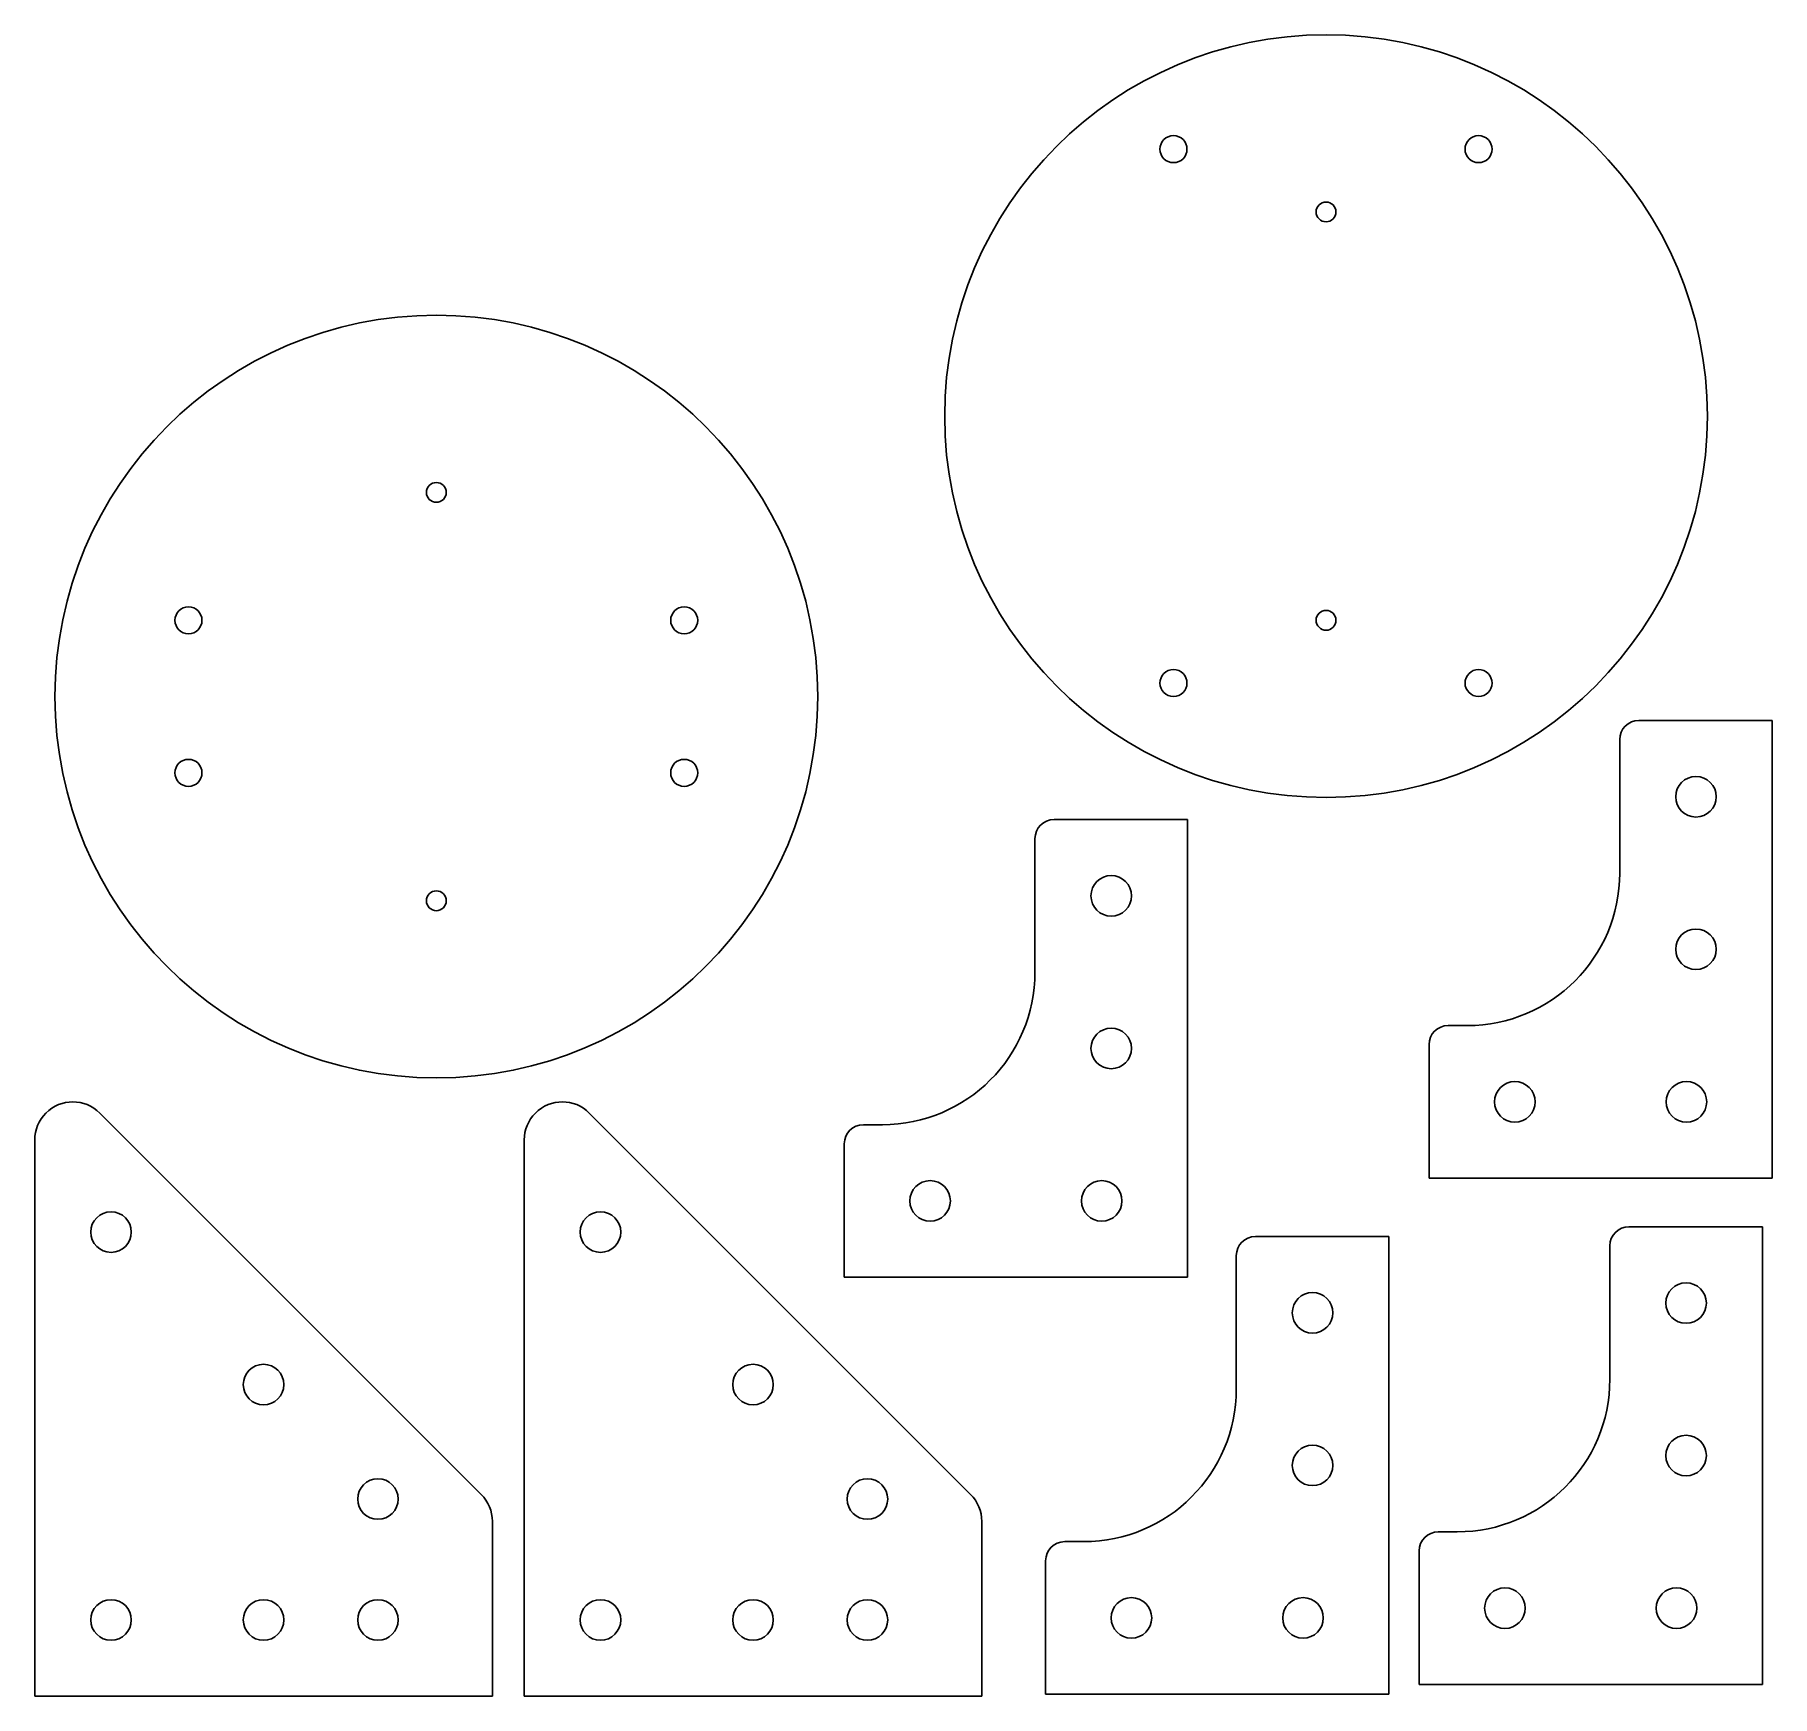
# Model space of a CAD drawing. Header units: inches. Extents: x 0.4 to 11.7, y 0.4 to 11.2.
import ezdxf

# ---------------------------------------------------------------- set-up
doc = ezdxf.new("R2010")
doc.units = ezdxf.units.IN
doc.layers.add('Page_1', color=7, linetype='CONTINUOUS')

msp = doc.modelspace()

# ---------------------------------------------------------------- linework, layer by layer
at = {"layer": 'Page_1', "color": 7}
for points in [[(7.908605, 10.493488)], [(9.9086, 10.493488)], [(8.885061, 10.082072)], [(11.320097, 8.743492)], [(3.052423, 8.243577)], [(1.450955, 7.404995)], [(4.700947, 7.404995)], [(8.885061, 7.404912)], [(7.908605, 6.993496)], [(9.9086, 6.993496)], [(5.487459, 6.904997)], [(1.450955, 6.404998)], [(4.700947, 6.404998)], [(11.378499, 6.248345)], [(7.545051, 5.598694)], [(3.052423, 5.566417)], [(11.378499, 5.248348)], [(7.545051, 4.598697)], [(10.191002, 4.24835)], [(11.315999, 4.24835)], [(6.357554, 3.598699)], [(7.482551, 3.598699)], [(0.987731, 3.394797)], [(4.196601, 3.394797)], [(8.864811, 2.865396)], [(11.313541, 2.929534)], [(1.987731, 2.3948)], [(5.196598, 2.3948)], [(8.864811, 1.865398)], [(11.313541, 1.929537)], [(2.737729, 1.644801)], [(5.946596, 1.644801)], [(10.126044, 0.929538)], [(11.251041, 0.929538)], [(0.987731, 0.851913)], [(1.987731, 0.851913)], [(2.737729, 0.851913)], [(4.196601, 0.851913)], [(5.196598, 0.851913)], [(5.946596, 0.851913)], [(7.677314, 0.865405)], [(8.802311, 0.865405)]]:
    msp.add_lwpolyline(points, close=True, dxfattribs=at)
for points in [[(11.745498, 6.748344), (10.870501, 6.748344)], [(11.745498, 3.748352), (11.745498, 6.748344)], [(10.745501, 6.623345), (10.745501, 5.748347)], [(7.91205, 6.098693), (7.037052, 6.098693)], [(7.91205, 3.098701), (7.91205, 6.098693)], [(6.912052, 5.973693), (6.912052, 5.098696)], [(9.745503, 4.748349), (9.620504, 4.748349)], [(9.495504, 4.62335), (9.495504, 3.748352)], [(3.281506, 1.675135), (0.781512, 4.175128)], [(6.490373, 1.675135), (3.990379, 4.175128)], [(0.354732, 3.998351), (0.354732, 0.351916)], [(3.563602, 3.998351), (3.563602, 0.351916)], [(5.912055, 4.098698), (5.787055, 4.098698)], [(5.662055, 3.973698), (5.662055, 3.098701)], [(9.495504, 3.748352), (11.745498, 3.748352)], [(11.68054, 3.429533), (10.805542, 3.429533)], [(11.68054, 0.429539), (11.68054, 3.429532)], [(9.23181, 3.365394), (8.356812, 3.365394)], [(9.23181, 0.365406), (9.23181, 3.365399)], [(10.680543, 3.304533), (10.680543, 2.429536)], [(8.231813, 3.240395), (8.231813, 2.365397)], [(5.662055, 3.098701), (7.91205, 3.098701)], [(3.354728, 0.351914), (3.354728, 1.498356)], [(6.563595, 0.351914), (6.563595, 1.498356)], [(9.680545, 1.429538), (9.555546, 1.429538)], [(7.231815, 1.365404), (7.106816, 1.365404)], [(9.430546, 1.304537), (9.430546, 0.429539)], [(6.981816, 1.240404), (6.981816, 0.365406)], [(0.354732, 0.351914), (3.354725, 0.351914)], [(3.563602, 0.351914), (6.563595, 0.351914)], [(6.981816, 0.365406), (9.23181, 0.365406)], [(9.430546, 0.429539), (11.68054, 0.429539)]]:
    msp.add_lwpolyline(points, dxfattribs=at)
for points in [[(8.820103, 11.243486), (7.439398, 11.243486), (6.320109, 10.124197), (6.320109, 8.743492)], [(11.320097, 8.743492), (11.320097, 10.124197), (10.200808, 11.243486), (8.820103, 11.243486)], [(7.820105, 10.581987), (7.771231, 10.581987), (7.731606, 10.542363), (7.731606, 10.493488)], [(7.731606, 10.493488), (7.731606, 10.444613), (7.771231, 10.404988), (7.820105, 10.404988)], [(7.908605, 10.493488), (7.908605, 10.542363), (7.86898, 10.581987), (7.820105, 10.581987)], [(7.820105, 10.404988), (7.86898, 10.404988), (7.908605, 10.444613), (7.908605, 10.493488)], [(9.8201, 10.581987), (9.771226, 10.581987), (9.731601, 10.542363), (9.731601, 10.493488)], [(9.731601, 10.493488), (9.731601, 10.444613), (9.771226, 10.404988), (9.8201, 10.404988)], [(9.9086, 10.493488), (9.9086, 10.542363), (9.868975, 10.581987), (9.8201, 10.581987)], [(9.8201, 10.404988), (9.868975, 10.404988), (9.9086, 10.444613), (9.9086, 10.493488)], [(8.820103, 10.14703), (8.784228, 10.14703), (8.755145, 10.117947), (8.755145, 10.082072)], [(8.885061, 10.082072), (8.885061, 10.117947), (8.855978, 10.14703), (8.820103, 10.14703)], [(8.755145, 10.082072), (8.755145, 10.046197), (8.784228, 10.017114), (8.820103, 10.017114)], [(8.820103, 10.017114), (8.855978, 10.017114), (8.885061, 10.046197), (8.885061, 10.082072)], [(2.987465, 9.40499), (1.60676, 9.40499), (0.487471, 8.285702), (0.487471, 6.904997)], [(5.487459, 6.904997), (5.487459, 8.285702), (4.36817, 9.40499), (2.987465, 9.40499)], [(6.320109, 8.743492), (6.320109, 7.362787), (7.439398, 6.243498), (8.820103, 6.243498)], [(8.820103, 6.243498), (10.200808, 6.243498), (11.320097, 7.362787), (11.320097, 8.743492)], [(2.987465, 8.308535), (2.95159, 8.308535), (2.922507, 8.279452), (2.922507, 8.243577)], [(2.922507, 8.243577), (2.922507, 8.207702), (2.95159, 8.178618), (2.987465, 8.178618)], [(3.052423, 8.243577), (3.052423, 8.279452), (3.02334, 8.308535), (2.987465, 8.308535)], [(2.987465, 8.178618), (3.02334, 8.178618), (3.052423, 8.207702), (3.052423, 8.243577)], [(1.362455, 7.493495), (1.31358, 7.493495), (1.273955, 7.45387), (1.273955, 7.404995)], [(1.273955, 7.404995), (1.273955, 7.35612), (1.31358, 7.316496), (1.362455, 7.316496)], [(1.450955, 7.404995), (1.450955, 7.45387), (1.41133, 7.493495), (1.362455, 7.493495)], [(1.362455, 7.316496), (1.41133, 7.316496), (1.450955, 7.35612), (1.450955, 7.404995)], [(4.612447, 7.493495), (4.563572, 7.493495), (4.523947, 7.45387), (4.523947, 7.404995)], [(4.523947, 7.404995), (4.523947, 7.35612), (4.563572, 7.316496), (4.612447, 7.316496)], [(4.700947, 7.404995), (4.700947, 7.45387), (4.661322, 7.493495), (4.612447, 7.493495)], [(4.612447, 7.316496), (4.661322, 7.316496), (4.700947, 7.35612), (4.700947, 7.404995)], [(8.820103, 7.46987), (8.784228, 7.46987), (8.755145, 7.440787), (8.755145, 7.404912)], [(8.755145, 7.404912), (8.755145, 7.369037), (8.784228, 7.339954), (8.820103, 7.339954)], [(8.885061, 7.404912), (8.885061, 7.440787), (8.855978, 7.46987), (8.820103, 7.46987)], [(8.820103, 7.339954), (8.855978, 7.339954), (8.885061, 7.369037), (8.885061, 7.404912)], [(7.820105, 7.081996), (7.771231, 7.081996), (7.731606, 7.042371), (7.731606, 6.993496)], [(7.908605, 6.993496), (7.908605, 7.042371), (7.86898, 7.081996), (7.820105, 7.081996)], [(9.8201, 7.081996), (9.771226, 7.081996), (9.731601, 7.042371), (9.731601, 6.993496)], [(9.9086, 6.993496), (9.9086, 7.042371), (9.868975, 7.081996), (9.8201, 7.081996)], [(7.731606, 6.993496), (7.731606, 6.944622), (7.771231, 6.904997), (7.820105, 6.904997)], [(7.820105, 6.904997), (7.86898, 6.904997), (7.908605, 6.944622), (7.908605, 6.993496)], [(9.731601, 6.993496), (9.731601, 6.944622), (9.771226, 6.904997), (9.8201, 6.904997)], [(9.8201, 6.904997), (9.868975, 6.904997), (9.9086, 6.944622), (9.9086, 6.993496)], [(0.487471, 6.904997), (0.487471, 5.524292), (1.60676, 4.405003), (2.987465, 4.405003)], [(2.987465, 4.405003), (4.36817, 4.405003), (5.487459, 5.524292), (5.487459, 6.904997)], [(10.870501, 6.748344), (10.801459, 6.748344), (10.745501, 6.692386), (10.745501, 6.623345)], [(1.362455, 6.493498), (1.31358, 6.493498), (1.273955, 6.453873), (1.273955, 6.404998)], [(1.450955, 6.404998), (1.450955, 6.453873), (1.41133, 6.493498), (1.362455, 6.493498)], [(4.612447, 6.493498), (4.563572, 6.493498), (4.523947, 6.453873), (4.523947, 6.404998)], [(4.700947, 6.404998), (4.700947, 6.453873), (4.661322, 6.493498), (4.612447, 6.493498)], [(1.273955, 6.404998), (1.273955, 6.356123), (1.31358, 6.316498), (1.362455, 6.316498)], [(1.362455, 6.316498), (1.41133, 6.316498), (1.450955, 6.356123), (1.450955, 6.404998)], [(4.523947, 6.404998), (4.523947, 6.356123), (4.563572, 6.316498), (4.612447, 6.316498)], [(4.612447, 6.316498), (4.661322, 6.316498), (4.700947, 6.356123), (4.700947, 6.404998)], [(11.2455, 6.381345), (11.172042, 6.381345), (11.1125, 6.321804), (11.1125, 6.248345)], [(11.378499, 6.248345), (11.378499, 6.321804), (11.318958, 6.381345), (11.2455, 6.381345)], [(11.1125, 6.248345), (11.1125, 6.174887), (11.172042, 6.115346), (11.2455, 6.115346)], [(11.2455, 6.115346), (11.318958, 6.115346), (11.378499, 6.174887), (11.378499, 6.248345)], [(7.037052, 6.098693), (6.96801, 6.098693), (6.912052, 6.042735), (6.912052, 5.973693)], [(7.412051, 5.731694), (7.338593, 5.731694), (7.279051, 5.672152), (7.279051, 5.598694)], [(7.545051, 5.598694), (7.545051, 5.672152), (7.485509, 5.731694), (7.412051, 5.731694)], [(9.745503, 4.748349), (10.29778, 4.748349), (10.745501, 5.196056), (10.745501, 5.748347)], [(2.987465, 5.631375), (2.95159, 5.631375), (2.922507, 5.602292), (2.922507, 5.566417)], [(3.052423, 5.566417), (3.052423, 5.602292), (3.02334, 5.631375), (2.987465, 5.631375)], [(7.279051, 5.598694), (7.279051, 5.525236), (7.338593, 5.465695), (7.412051, 5.465695)], [(7.412051, 5.465695), (7.485509, 5.465695), (7.545051, 5.525236), (7.545051, 5.598694)], [(2.922507, 5.566417), (2.922507, 5.530542), (2.95159, 5.501458), (2.987465, 5.501458)], [(2.987465, 5.501458), (3.02334, 5.501458), (3.052423, 5.530542), (3.052423, 5.566417)], [(11.2455, 5.381348), (11.172042, 5.381348), (11.1125, 5.321806), (11.1125, 5.248348)], [(11.378499, 5.248348), (11.378499, 5.321806), (11.318958, 5.381348), (11.2455, 5.381348)], [(11.1125, 5.248348), (11.1125, 5.17489), (11.172042, 5.115348), (11.2455, 5.115348)], [(11.2455, 5.115348), (11.318958, 5.115348), (11.378499, 5.17489), (11.378499, 5.248348)], [(5.912055, 4.098698), (6.464331, 4.098698), (6.912052, 4.546419), (6.912052, 5.098696)], [(7.412051, 4.731697), (7.338593, 4.731697), (7.279051, 4.672155), (7.279051, 4.598697)], [(7.545051, 4.598697), (7.545051, 4.672155), (7.485509, 4.731697), (7.412051, 4.731697)], [(9.620504, 4.748349), (9.551462, 4.748349), (9.495504, 4.692391), (9.495504, 4.62335)], [(7.279051, 4.598697), (7.279051, 4.525239), (7.338593, 4.465697), (7.412051, 4.465697)], [(7.412051, 4.465697), (7.485509, 4.465697), (7.545051, 4.525239), (7.545051, 4.598697)], [(10.058003, 4.38135), (9.984544, 4.38135), (9.925003, 4.321809), (9.925003, 4.24835)], [(10.191002, 4.24835), (10.191002, 4.321809), (10.131461, 4.38135), (10.058003, 4.38135)], [(11.183, 4.38135), (11.109542, 4.38135), (11.05, 4.321809), (11.05, 4.24835)], [(11.315999, 4.24835), (11.315999, 4.321809), (11.256458, 4.38135), (11.183, 4.38135)], [(0.781508, 4.175128), (0.683883, 4.272753), (0.525592, 4.272753), (0.427953, 4.175128)], [(3.990379, 4.175128), (3.892754, 4.272753), (3.734463, 4.272753), (3.636824, 4.175128)], [(9.925003, 4.24835), (9.925003, 4.174892), (9.984544, 4.115351), (10.058003, 4.115351)], [(10.058003, 4.115351), (10.131461, 4.115351), (10.191002, 4.174892), (10.191002, 4.24835)], [(11.05, 4.24835), (11.05, 4.174892), (11.109542, 4.115351), (11.183, 4.115351)], [(11.183, 4.115351), (11.256458, 4.115351), (11.315999, 4.174892), (11.315999, 4.24835)], [(0.427953, 4.175128), (0.381064, 4.12824), (0.354731, 4.064657), (0.354731, 3.998351)], [(3.636824, 4.175128), (3.589935, 4.12824), (3.563602, 4.064657), (3.563602, 3.998351)], [(5.787055, 4.098698), (5.718013, 4.098698), (5.662055, 4.04274), (5.662055, 3.973698)], [(6.224554, 3.731699), (6.151096, 3.731699), (6.091554, 3.672157), (6.091554, 3.598699)], [(6.357554, 3.598699), (6.357554, 3.672157), (6.298012, 3.731699), (6.224554, 3.731699)], [(7.349551, 3.731699), (7.276093, 3.731699), (7.216551, 3.672157), (7.216551, 3.598699)], [(7.482551, 3.598699), (7.482551, 3.672157), (7.423009, 3.731699), (7.349551, 3.731699)], [(6.091554, 3.598699), (6.091554, 3.525241), (6.151096, 3.4657), (6.224554, 3.4657)], [(6.224554, 3.4657), (6.298012, 3.4657), (6.357554, 3.525241), (6.357554, 3.598699)], [(7.216551, 3.598699), (7.216551, 3.525241), (7.276093, 3.4657), (7.349551, 3.4657)], [(7.349551, 3.4657), (7.423009, 3.4657), (7.482551, 3.525241), (7.482551, 3.598699)], [(0.854731, 3.527797), (0.781273, 3.527797), (0.721732, 3.468255), (0.721732, 3.394797)], [(0.987731, 3.394797), (0.987731, 3.468255), (0.928189, 3.527797), (0.854731, 3.527797)], [(4.063601, 3.527797), (3.990143, 3.527797), (3.930601, 3.468255), (3.930601, 3.394797)], [(4.196601, 3.394797), (4.196601, 3.468255), (4.137059, 3.527797), (4.063601, 3.527797)], [(10.805542, 3.429533), (10.736501, 3.429533), (10.680543, 3.373575), (10.680543, 3.304533)], [(0.721732, 3.394797), (0.721732, 3.321339), (0.781273, 3.261797), (0.854731, 3.261797)], [(0.854731, 3.261797), (0.928189, 3.261797), (0.987731, 3.321339), (0.987731, 3.394797)], [(3.930601, 3.394797), (3.930601, 3.321339), (3.990143, 3.261797), (4.063601, 3.261797)], [(4.063601, 3.261797), (4.137059, 3.261797), (4.196601, 3.321339), (4.196601, 3.394797)], [(8.356812, 3.365394), (8.287771, 3.365394), (8.231813, 3.309436), (8.231813, 3.240395)], [(8.731812, 2.998395), (8.658353, 2.998395), (8.598812, 2.938854), (8.598812, 2.865396)], [(8.864811, 2.865396), (8.864811, 2.938854), (8.80527, 2.998395), (8.731812, 2.998395)], [(11.180541, 3.062534), (11.107083, 3.062534), (11.047542, 3.002992), (11.047542, 2.929534)], [(11.313541, 2.929534), (11.313541, 3.002992), (11.254, 3.062534), (11.180541, 3.062534)], [(8.598812, 2.865396), (8.598812, 2.791937), (8.658353, 2.732396), (8.731812, 2.732396)], [(8.731812, 2.732396), (8.80527, 2.732396), (8.864811, 2.791937), (8.864811, 2.865396)], [(11.047542, 2.929534), (11.047542, 2.856076), (11.107083, 2.796535), (11.180541, 2.796535)], [(11.180541, 2.796535), (11.254, 2.796535), (11.313541, 2.856076), (11.313541, 2.929534)], [(1.854731, 2.527799), (1.781273, 2.527799), (1.721732, 2.468258), (1.721732, 2.3948)], [(1.987731, 2.3948), (1.987731, 2.468258), (1.92819, 2.527799), (1.854731, 2.527799)], [(5.063598, 2.527799), (4.99014, 2.527799), (4.930599, 2.468258), (4.930599, 2.3948)], [(5.196598, 2.3948), (5.196598, 2.468258), (5.137057, 2.527799), (5.063598, 2.527799)], [(1.721732, 2.3948), (1.721732, 2.321341), (1.781273, 2.2618), (1.854731, 2.2618)], [(1.854731, 2.2618), (1.92819, 2.2618), (1.987731, 2.321341), (1.987731, 2.3948)], [(4.930599, 2.3948), (4.930599, 2.321341), (4.99014, 2.2618), (5.063598, 2.2618)], [(5.063598, 2.2618), (5.137057, 2.2618), (5.196598, 2.321341), (5.196598, 2.3948)], [(9.680545, 1.429538), (10.232836, 1.429538), (10.680543, 1.877245), (10.680543, 2.429536)], [(7.231815, 1.365404), (7.784092, 1.365404), (8.231813, 1.813111), (8.231813, 2.365401)], [(11.180541, 2.062537), (11.107083, 2.062537), (11.047542, 2.002995), (11.047542, 1.929537)], [(11.313541, 1.929537), (11.313541, 2.002995), (11.254, 2.062537), (11.180541, 2.062537)], [(8.731812, 1.998398), (8.658353, 1.998398), (8.598812, 1.938856), (8.598812, 1.865398)], [(8.864811, 1.865398), (8.864811, 1.938856), (8.80527, 1.998398), (8.731812, 1.998398)], [(8.598812, 1.865398), (8.598812, 1.79194), (8.658353, 1.732398), (8.731812, 1.732398)], [(8.731812, 1.732398), (8.80527, 1.732398), (8.864811, 1.79194), (8.864811, 1.865398)], [(11.047542, 1.929537), (11.047542, 1.856079), (11.107083, 1.796537), (11.180541, 1.796537)], [(11.180541, 1.796537), (11.254, 1.796537), (11.313541, 1.856079), (11.313541, 1.929537)], [(2.60473, 1.777801), (2.531271, 1.777801), (2.47173, 1.71826), (2.47173, 1.644801)], [(2.737729, 1.644801), (2.737729, 1.71826), (2.678188, 1.777801), (2.60473, 1.777801)], [(5.813597, 1.777801), (5.740138, 1.777801), (5.680597, 1.71826), (5.680597, 1.644801)], [(5.946596, 1.644801), (5.946596, 1.71826), (5.887055, 1.777801), (5.813597, 1.777801)], [(2.47173, 1.644801), (2.47173, 1.571343), (2.531271, 1.511802), (2.60473, 1.511802)], [(2.60473, 1.511802), (2.678188, 1.511802), (2.737729, 1.571343), (2.737729, 1.644801)], [(3.354728, 1.498357), (3.354728, 1.564663), (3.328394, 1.628246), (3.281506, 1.675135)], [(5.680597, 1.644801), (5.680597, 1.571343), (5.740138, 1.511802), (5.813597, 1.511802)], [(5.813597, 1.511802), (5.887055, 1.511802), (5.946596, 1.571343), (5.946596, 1.644801)], [(6.563595, 1.498357), (6.563595, 1.564663), (6.537261, 1.628246), (6.490373, 1.675135)], [(9.555546, 1.429538), (9.486504, 1.429538), (9.430546, 1.37358), (9.430546, 1.304538)], [(7.106816, 1.365404), (7.037774, 1.365404), (6.981816, 1.309445), (6.981816, 1.240404)], [(9.993044, 1.062538), (9.919586, 1.062538), (9.860045, 1.002996), (9.860045, 0.929538)], [(10.126044, 0.929538), (10.126044, 1.002996), (10.066503, 1.062538), (9.993044, 1.062538)], [(11.118042, 1.062538), (11.044583, 1.062538), (10.985042, 1.002996), (10.985042, 0.929538)], [(11.251041, 0.929538), (11.251041, 1.002996), (11.1915, 1.062538), (11.118042, 1.062538)], [(0.854731, 0.984913), (0.781273, 0.984913), (0.721732, 0.925371), (0.721732, 0.851913)], [(0.987731, 0.851913), (0.987731, 0.925371), (0.928189, 0.984913), (0.854731, 0.984913)], [(1.854731, 0.984913), (1.781273, 0.984913), (1.721732, 0.925371), (1.721732, 0.851913)], [(1.987731, 0.851913), (1.987731, 0.925371), (1.92819, 0.984913), (1.854731, 0.984913)], [(2.60473, 0.984913), (2.531271, 0.984913), (2.47173, 0.925371), (2.47173, 0.851913)], [(2.737729, 0.851913), (2.737729, 0.925371), (2.678188, 0.984913), (2.60473, 0.984913)], [(4.063601, 0.984913), (3.990143, 0.984913), (3.930601, 0.925371), (3.930601, 0.851913)], [(4.196601, 0.851913), (4.196601, 0.925371), (4.137059, 0.984913), (4.063601, 0.984913)], [(5.063598, 0.984913), (4.99014, 0.984913), (4.930599, 0.925371), (4.930599, 0.851913)], [(5.196598, 0.851913), (5.196598, 0.925371), (5.137057, 0.984913), (5.063598, 0.984913)], [(5.813597, 0.984913), (5.740138, 0.984913), (5.680597, 0.925371), (5.680597, 0.851913)], [(5.946596, 0.851913), (5.946596, 0.925371), (5.887055, 0.984913), (5.813597, 0.984913)], [(7.544314, 0.998404), (7.470856, 0.998404), (7.411315, 0.938863), (7.411315, 0.865405)], [(7.677314, 0.865405), (7.677314, 0.938863), (7.617773, 0.998404), (7.544314, 0.998404)], [(8.669312, 0.998404), (8.595854, 0.998404), (8.536312, 0.938863), (8.536312, 0.865405)], [(8.802311, 0.865405), (8.802311, 0.938863), (8.74277, 0.998404), (8.669312, 0.998404)], [(9.860045, 0.929538), (9.860045, 0.85608), (9.919586, 0.796538), (9.993044, 0.796538)], [(9.993044, 0.796538), (10.066503, 0.796538), (10.126044, 0.85608), (10.126044, 0.929538)], [(10.985042, 0.929538), (10.985042, 0.85608), (11.044583, 0.796538), (11.118042, 0.796538)], [(11.118042, 0.796538), (11.1915, 0.796538), (11.251041, 0.85608), (11.251041, 0.929538)], [(0.721732, 0.851913), (0.721732, 0.778455), (0.781273, 0.718913), (0.854731, 0.718913)], [(0.854731, 0.718913), (0.928189, 0.718913), (0.987731, 0.778455), (0.987731, 0.851913)], [(1.721732, 0.851913), (1.721732, 0.778455), (1.781273, 0.718913), (1.854731, 0.718913)], [(1.854731, 0.718913), (1.92819, 0.718913), (1.987731, 0.778455), (1.987731, 0.851913)], [(2.47173, 0.851913), (2.47173, 0.778455), (2.531271, 0.718913), (2.60473, 0.718913)], [(2.60473, 0.718913), (2.678188, 0.718913), (2.737729, 0.778455), (2.737729, 0.851913)], [(3.930601, 0.851913), (3.930601, 0.778455), (3.990143, 0.718913), (4.063601, 0.718913)], [(4.063601, 0.718913), (4.137059, 0.718913), (4.196601, 0.778455), (4.196601, 0.851913)], [(4.930599, 0.851913), (4.930599, 0.778455), (4.99014, 0.718913), (5.063598, 0.718913)], [(5.063598, 0.718913), (5.137057, 0.718913), (5.196598, 0.778455), (5.196598, 0.851913)], [(5.680597, 0.851913), (5.680597, 0.778455), (5.740138, 0.718913), (5.813597, 0.718913)], [(5.813597, 0.718913), (5.887055, 0.718913), (5.946596, 0.778455), (5.946596, 0.851913)], [(7.411315, 0.865405), (7.411315, 0.791947), (7.470856, 0.732405), (7.544314, 0.732405)], [(7.544314, 0.732405), (7.617773, 0.732405), (7.677314, 0.791947), (7.677314, 0.865405)], [(8.536312, 0.865405), (8.536312, 0.791947), (8.595854, 0.732405), (8.669312, 0.732405)], [(8.669312, 0.732405), (8.74277, 0.732405), (8.802311, 0.791947), (8.802311, 0.865405)]]:
    msp.add_open_spline(points, degree=3, dxfattribs=at)

doc.saveas('drawing.dxf')
